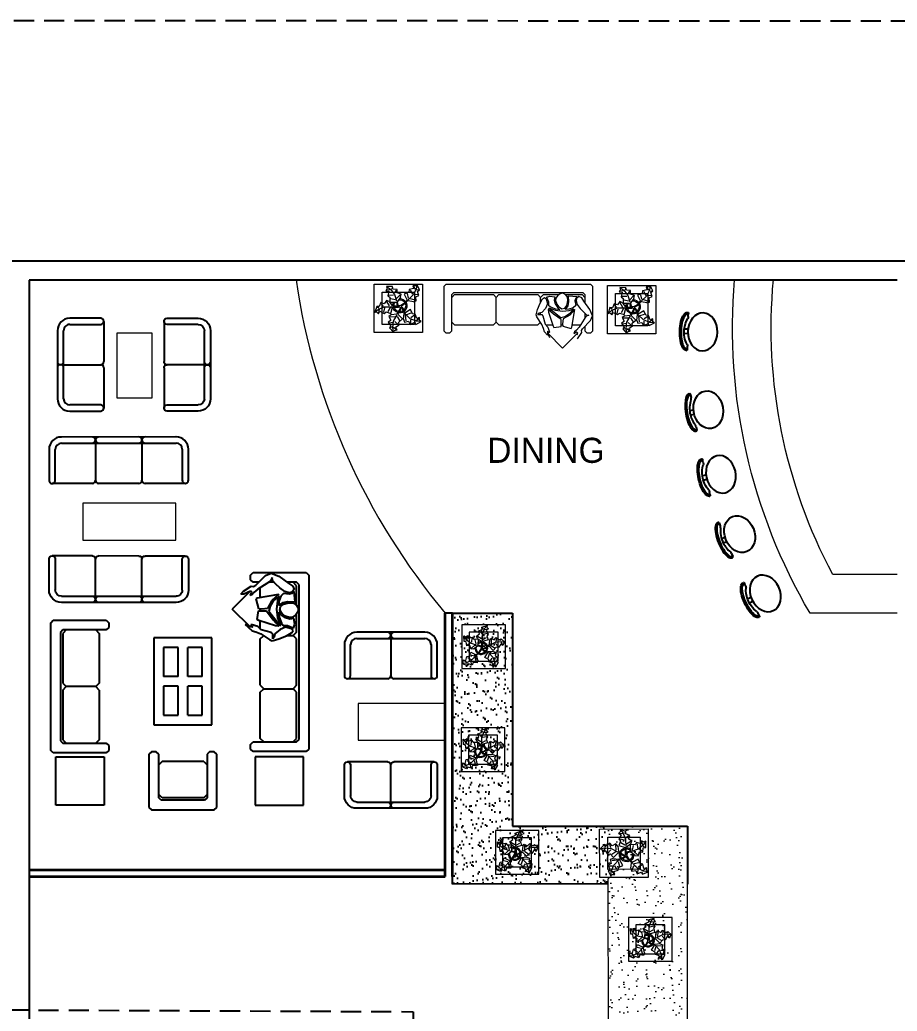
# Model space of a CAD drawing. Header units: metres. Extents: x 511.7 to 565.1, y 73.9 to 159.1.
# Drawn here: x 533.27 to 544.15, y 100.69 to 112.98 of the extents above; entities that cross this region are included whole.
import ezdxf

# ---------------------------------------------------------------- set-up
doc = ezdxf.new("R2010")
doc.units = ezdxf.units.M
doc.header["$MEASUREMENT"] = 0
doc.linetypes.add('DASHED2', pattern=[0.375, 0.25, -0.125])
doc.layers.get('0').update_dxf_attribs({"lineweight": 25})
doc.layers.add('ARBOLES', color=3, linetype='Continuous')
doc.layers.add('MUEBLES', color=5, linetype='Continuous')
for name, color, linetype, lineweight in [('Muebles_Terminal', 8, 'Continuous', 9), ('Muros Altos Terminal', 4, 'Continuous', 35), ('Textura Pisos_Terminal', 251, 'Continuous', 0)]:
    doc.layers.add(name, color=color, linetype=linetype, lineweight=lineweight)
doc.styles.get("Standard").update_dxf_attribs({"font": 'arial.ttf'})

# ---------------------------------------------------------------- blocks, each defined once
blk = doc.blocks.new('silla-4')
at = {"layer": 'MUEBLES', "linetype": 'ByBlock', "ltscale": 0.5}
for p, q in [((88.968, 41.09), (88.973, 41.09)), ((88.981, 41.082), (88.981, 41.082)), ((88.981, 41.082), (88.982, 41.048)), ((88.968, 41.074), (88.973, 41.074)), ((88.968, 41.074), (88.968, 41.074)), ((88.968, 41.074), (88.968, 41.074)), ((88.986, 40.918), (88.947, 40.917)), ((88.987, 40.871), (88.949, 40.87)), ((88.977, 40.698), (88.984, 40.698)), ((88.978, 40.714), (88.978, 40.714)), ((88.978, 40.714), (88.978, 40.714)), ((88.978, 40.714), (88.984, 40.714)), ((88.99, 40.741), (88.991, 40.706))]:
    blk.add_line(p, q, dxfattribs=at)
for centre, radius, start, end in [((88.973, 41.082), 0.00784, 1.5794, 91.5794), ((88.973, 41.082), 0.00784, 271.5794, 1.5794), ((88.943, 41.047), 0.0392, 332.1482, 1.5935), ((88.984, 40.706), 0.00784, 1.5794, 88.1147), ((88.984, 40.706), 0.00784, 271.5, 1.5794), ((88.951, 40.74), 0.0392, 1.5794, 30.9339)]:
    blk.add_arc(centre, radius, start, end, dxfattribs=at)
blk.add_ellipse((88.973, 40.894), major_axis=(-0.005, 0.196), ratio=0.359925, start_param=0, end_param=3.155989, dxfattribs=at)
blk.add_ellipse((89.139, 40.899), major_axis=(0.005, -0.196), ratio=0.780493, dxfattribs=at)
for points, knots in [([(88.968, 41.074), (88.965, 41.074), (88.96, 41.072), (88.947, 41.057), (88.94, 41.044), (88.92, 40.985), (88.915, 40.918), (88.926, 40.795), (88.945, 40.742), (88.969, 40.716), (88.975, 40.714), (88.978, 40.714)], [0, 0, 0, 0, 0.388453, 0.388453, 0.776906, 0.776906, 1.761796, 1.761796, 2.746687, 2.746687, 3.141593, 3.141593, 3.141593, 3.141593]), ([(88.977, 41.028), (88.953, 40.982), (88.943, 40.926), (88.952, 40.832), (88.965, 40.793), (88.985, 40.76)], [4.086072, 4.086072, 4.086072, 4.086072, 4.805728, 4.805728, 5.337853, 5.337853, 5.337853, 5.337853])]:
    blk.add_open_spline(points, degree=3, knots=knots, dxfattribs=at)
blk = doc.blocks.new('sll-2')
at = {"layer": 'MUEBLES'}
for p, q in [((95.719, 54.184), (94.619, 54.184)), ((94.419, 53.984), (94.419, 53.484)), ((94.519, 53.484), (94.519, 53.984)), ((94.619, 54.084), (95.719, 54.084)), ((95.169, 54.084), (95.169, 53.484)), ((95.819, 53.984), (95.819, 53.484)), ((95.919, 53.484), (95.919, 53.984)), ((95.119, 53.434), (94.469, 53.434)), ((95.869, 53.434), (95.219, 53.434))]:
    blk.add_line(p, q, dxfattribs=at)
for centre, radius, start, end in [((94.619, 53.984), 0.2, 90, 180), ((95.119, 54.134), 0.05, 270, 90), ((95.219, 54.134), 0.05, 90, 270), ((95.719, 53.984), 0.2, 0, 90), ((94.619, 53.984), 0.1, 90, 180), ((95.719, 53.984), 0.1, 360, 90), ((94.469, 53.484), 0.05, 180, 0), ((95.119, 53.484), 0.05, 270, 0), ((95.219, 53.484), 0.05, 180, 270), ((95.869, 53.484), 0.05, 180, 0)]:
    blk.add_arc(centre, radius, start, end, dxfattribs=at)
blk = doc.blocks.new('sll-3')
at = {"layer": 'MUEBLES'}
for p, q in [((93.687, 54.107), (93.187, 54.107)), ((93.187, 54.007), (93.687, 54.007)), ((93.737, 54.057), (93.738, 53.407)), ((92.987, 53.906), (92.989, 52.056)), ((93.089, 52.057), (93.087, 53.907)), ((93.088, 53.357), (93.688, 53.357)), ((93.738, 53.307), (93.739, 52.657)), ((93.089, 52.607), (93.689, 52.607)), ((93.739, 52.557), (93.74, 51.907)), ((93.69, 51.957), (93.19, 51.957)), ((93.19, 51.857), (93.69, 51.857))]:
    blk.add_line(p, q, dxfattribs=at)
for centre, radius, start, end in [((93.187, 53.907), 0.2, 90.0656, 180.0656), ((93.687, 54.057), 0.05, 270.0656, 90.0656), ((93.187, 53.907), 0.1, 90.0656, 180.0656), ((93.038, 53.406), 0.05, 180.0656, 0.0656), ((93.038, 53.306), 0.05, 0.0656, 180.0656), ((93.688, 53.407), 0.05, 270.0656, 0.0656), ((93.688, 53.307), 0.05, 0.0656, 90.0656), ((93.039, 52.656), 0.05, 180.0656, 0.0656), ((93.039, 52.556), 0.05, 0.0656, 180.0656), ((93.689, 52.657), 0.05, 270.0656, 0.0656), ((93.689, 52.557), 0.05, 0.0656, 90.0656), ((93.189, 52.057), 0.2, 180.0656, 270.0656), ((93.189, 52.057), 0.1, 180.0656, 270.0656), ((93.69, 51.907), 0.05, 270.0656, 90.0656)]:
    blk.add_arc(centre, radius, start, end, dxfattribs=at)
blk = doc.blocks.new('sll-16')
at = {"layer": 'MUEBLES', "linetype": 'ByBlock'}
for p, q in [((104.748, 49.236), (104.773, 49.261)), ((104.748, 48.686), (104.748, 49.236)), ((104.773, 49.261), (106.573, 49.261)), ((106.573, 49.261), (106.598, 49.236)), ((106.598, 49.236), (106.598, 48.686)), ((104.873, 49.161), (104.848, 49.136)), ((104.883, 49.136), (104.848, 49.101)), ((104.848, 49.136), (104.848, 49.041)), ((104.859, 49.057), (104.887, 49.096)), ((106.473, 49.161), (104.873, 49.161)), ((105.086, 49.136), (104.883, 49.136)), ((104.887, 49.096), (104.922, 49.111)), ((104.922, 49.111), (104.95, 49.088)), ((105.05, 49.121), (104.944, 49.111)), ((104.944, 49.111), (104.965, 49.086)), ((104.95, 49.088), (104.957, 49.06)), ((104.965, 49.086), (104.972, 49.059)), ((105.047, 49.045), (105.05, 49.121)), ((105.06, 49.068), (105.064, 49.105)), ((105.064, 49.105), (105.084, 49.135)), ((105.084, 49.135), (105.12, 49.155)), ((105.12, 49.155), (105.153, 49.148)), ((105.153, 49.148), (105.184, 49.127)), ((105.362, 49.136), (105.171, 49.136)), ((105.184, 49.127), (105.208, 49.094)), ((105.208, 49.094), (105.211, 49.062)), ((105.281, 49.118), (105.221, 49.108)), ((105.221, 49.108), (105.228, 49.067)), ((105.323, 49.105), (105.281, 49.118)), ((105.295, 49.043), (105.314, 49.091)), ((105.328, 49.082), (105.31, 49.021)), ((105.314, 49.091), (105.323, 49.105)), ((105.349, 49.099), (105.328, 49.082)), ((105.371, 49.082), (105.349, 49.099)), ((105.362, 49.136), (105.398, 49.101)), ((105.402, 49.031), (105.371, 49.082)), ((105.433, 49.136), (105.398, 49.101)), ((105.398, 49.039), (105.398, 49.101)), ((105.912, 49.136), (105.433, 49.136)), ((105.912, 49.136), (105.948, 49.101)), ((105.983, 49.136), (105.948, 49.101)), ((105.948, 48.796), (105.948, 49.101)), ((105.948, 48.796), (105.948, 49.101)), ((106.462, 49.136), (105.983, 49.136)), ((106.498, 49.101), (106.462, 49.136)), ((106.498, 49.136), (106.473, 49.161)), ((106.498, 48.686), (106.498, 49.136)), ((104.784, 48.952), (104.859, 49.057)), ((104.943, 49.015), (104.905, 48.963)), ((104.957, 49.06), (104.943, 49.015)), ((104.972, 49.059), (104.962, 49.001)), ((104.962, 49.001), (104.992, 48.973)), ((104.992, 48.973), (105.047, 48.954)), ((105.057, 48.997), (105.047, 49.045)), ((105.086, 48.953), (105.057, 48.997)), ((105.064, 49.038), (105.06, 49.068)), ((105.073, 49.002), (105.064, 49.038)), ((105.097, 48.969), (105.073, 49.002)), ((105.175, 48.988), (105.134, 48.962)), ((105.182, 48.971), (105.157, 48.949)), ((105.197, 49.017), (105.175, 48.988)), ((105.216, 49.021), (105.182, 48.971)), ((105.211, 49.062), (105.197, 49.017)), ((105.209, 48.956), (105.27, 48.98)), ((105.295, 48.973), (105.214, 48.943)), ((105.228, 49.067), (105.216, 49.021)), ((105.27, 48.98), (105.295, 48.997)), ((105.287, 48.959), (105.295, 48.973)), ((105.295, 48.997), (105.295, 49.043)), ((105.31, 49.021), (105.336, 48.966)), ((105.433, 48.952), (105.402, 49.031)), ((104.753, 48.874), (104.784, 48.952)), ((104.777, 48.814), (104.753, 48.874)), ((104.829, 48.886), (104.798, 48.883)), ((104.798, 48.883), (104.837, 48.865)), ((104.867, 48.922), (104.829, 48.886)), ((104.848, 48.904), (104.848, 48.848)), ((104.905, 48.963), (104.867, 48.922)), ((105.008, 48.731), (104.971, 48.952)), ((104.971, 48.952), (105.036, 48.881)), ((104.99, 48.959), (105.037, 48.899)), ((105.04, 48.941), (104.99, 48.959)), ((105.036, 48.881), (105.118, 48.836)), ((105.037, 48.899), (105.095, 48.862)), ((105.126, 48.932), (105.04, 48.941)), ((105.047, 48.954), (105.086, 48.953)), ((105.134, 48.962), (105.097, 48.969)), ((105.214, 48.943), (105.126, 48.932)), ((105.143, 48.826), (105.236, 48.893)), ((105.147, 48.85), (105.287, 48.959)), ((105.157, 48.949), (105.209, 48.956)), ((105.236, 48.893), (105.301, 48.953)), ((105.299, 48.918), (105.243, 48.747)), ((105.301, 48.953), (105.299, 48.918)), ((105.336, 48.966), (105.38, 48.913)), ((105.368, 48.872), (105.339, 48.77)), ((105.38, 48.891), (105.368, 48.872)), ((105.38, 48.913), (105.416, 48.906)), ((105.412, 48.891), (105.38, 48.891)), ((105.398, 48.891), (105.398, 48.909)), ((105.433, 48.89), (105.412, 48.891)), ((105.416, 48.906), (105.433, 48.89)), ((105.454, 48.884), (105.433, 48.952)), ((105.444, 48.86), (105.454, 48.884)), ((104.878, 48.714), (104.777, 48.814)), ((104.837, 48.865), (104.917, 48.734)), ((105.095, 48.862), (105.147, 48.85)), ((105.118, 48.836), (105.124, 48.776)), ((105.124, 48.776), (105.121, 48.746)), ((105.142, 48.741), (105.143, 48.826)), ((105.147, 48.85), (105.147, 48.85)), ((105.339, 48.77), (105.305, 48.734)), ((105.359, 48.715), (105.381, 48.765)), ((105.381, 48.765), (105.444, 48.86)), ((105.433, 48.761), (105.4, 48.794)), ((105.912, 48.761), (105.948, 48.796)), ((105.983, 48.761), (105.948, 48.796)), ((106.498, 48.796), (106.462, 48.761)), ((104.773, 48.661), (104.748, 48.686)), ((104.848, 48.686), (104.823, 48.661)), ((104.848, 48.744), (104.848, 48.686)), ((104.89, 48.691), (104.878, 48.714)), ((104.886, 48.666), (104.89, 48.691)), ((104.938, 48.587), (104.886, 48.666)), ((105.003, 48.761), (104.9, 48.761)), ((104.917, 48.734), (104.952, 48.695)), ((104.954, 48.674), (104.939, 48.664)), ((104.939, 48.664), (104.949, 48.635)), ((104.952, 48.695), (104.976, 48.673)), ((104.983, 48.655), (104.954, 48.674)), ((104.976, 48.673), (104.983, 48.655)), ((105.02, 48.718), (105.008, 48.731)), ((105.121, 48.746), (105.02, 48.718)), ((105.142, 48.761), (105.123, 48.761)), ((105.231, 48.729), (105.142, 48.741)), ((105.243, 48.747), (105.231, 48.729)), ((105.331, 48.761), (105.247, 48.761)), ((105.305, 48.734), (105.284, 48.668)), ((105.284, 48.668), (105.289, 48.664)), ((105.289, 48.664), (105.311, 48.684)), ((105.311, 48.684), (105.309, 48.66)), ((105.313, 48.635), (105.348, 48.676)), ((105.348, 48.676), (105.359, 48.715)), ((105.912, 48.761), (105.433, 48.761)), ((106.462, 48.761), (105.983, 48.761)), ((106.523, 48.661), (106.498, 48.686)), ((106.598, 48.686), (106.573, 48.661)), ((104.823, 48.661), (104.773, 48.661)), ((104.97, 48.561), (104.938, 48.587)), ((104.949, 48.635), (104.972, 48.592)), ((104.972, 48.592), (104.97, 48.561)), ((105.309, 48.66), (105.285, 48.606)), ((105.285, 48.606), (105.313, 48.635)), ((105.285, 48.606), (105.285, 48.606)), ((106.573, 48.661), (106.523, 48.661))]:
    blk.add_line(p, q, dxfattribs=at)
at = {"layer": 'MUEBLES'}
for p in [(104.943, 48.653), (105.308, 48.657)]:
    blk.add_line(p, (105.124, 48.472), dxfattribs=at)
blk = doc.blocks.new('sll-17')
at = {"layer": 'MUEBLES', "linetype": 'ByBlock'}
for p, q in [((106.606, 48.311), (106.581, 48.286)), ((106.581, 48.286), (106.581, 48.236)), ((107.156, 48.311), (106.606, 48.311)), ((107.181, 48.286), (107.156, 48.311)), ((107.181, 47.636), (107.181, 48.286)), ((106.581, 48.236), (106.606, 48.211)), ((106.606, 48.211), (107.056, 48.211)), ((106.681, 48.176), (106.716, 48.211)), ((106.681, 48.176), (106.681, 47.746)), ((107.056, 48.176), (107.02, 48.211)), ((107.056, 48.211), (107.081, 48.186)), ((107.056, 48.176), (107.056, 47.746)), ((107.081, 48.186), (107.081, 47.736)), ((106.681, 47.746), (106.716, 47.711)), ((107.056, 47.746), (107.02, 47.711)), ((106.606, 47.711), (106.581, 47.686)), ((106.581, 47.686), (106.581, 47.636)), ((107.056, 47.711), (106.606, 47.711)), ((107.081, 47.736), (107.056, 47.711)), ((106.581, 47.636), (106.606, 47.611)), ((106.606, 47.611), (107.156, 47.611)), ((107.156, 47.611), (107.181, 47.636))]:
    blk.add_line(p, q, dxfattribs=at)
blk = doc.blocks.new('sll-18')
at = {"layer": 'MUEBLES', "linetype": 'ByBlock'}
for p, q in [((105.24, 47.236), (105.265, 47.261)), ((105.24, 46.686), (105.24, 47.236)), ((105.265, 47.261), (105.315, 47.261)), ((105.315, 47.261), (105.34, 47.236)), ((105.34, 47.236), (105.34, 46.786)), ((106.51, 47.236), (106.535, 47.261)), ((106.51, 46.786), (106.51, 47.236)), ((106.535, 47.261), (106.585, 47.261)), ((106.585, 47.261), (106.61, 47.236)), ((106.61, 47.236), (106.61, 46.686)), ((105.34, 47.126), (105.376, 47.161)), ((105.376, 47.161), (105.89, 47.161)), ((105.89, 47.161), (105.925, 47.126)), ((105.961, 47.161), (105.925, 47.126)), ((105.961, 47.161), (106.475, 47.161)), ((106.475, 47.161), (106.51, 47.126)), ((105.925, 47.126), (105.925, 46.821)), ((105.34, 46.821), (105.376, 46.786)), ((105.89, 46.786), (105.925, 46.821)), ((105.961, 46.786), (105.925, 46.821)), ((106.475, 46.786), (106.51, 46.821)), ((105.34, 46.786), (105.365, 46.761)), ((105.365, 46.761), (106.485, 46.761)), ((105.376, 46.786), (105.89, 46.786)), ((105.961, 46.786), (106.475, 46.786)), ((106.485, 46.761), (106.51, 46.786)), ((105.265, 46.661), (105.24, 46.686)), ((106.585, 46.661), (105.265, 46.661)), ((106.61, 46.686), (106.585, 46.661))]:
    blk.add_line(p, q, dxfattribs=at)
blk = doc.blocks.new('mesa de centro')
at = {"layer": 'MUEBLES'}
for p, q in [((106.131, 48.261), (105.231, 48.261)), ((105.231, 48.261), (105.231, 47.661)), ((106.131, 47.661), (106.131, 48.261)), ((105.631, 48.161), (105.331, 48.161)), ((105.331, 48.161), (105.331, 48.011)), ((105.631, 48.161), (105.631, 48.011)), ((105.731, 48.161), (105.731, 48.011)), ((106.031, 48.161), (105.731, 48.161)), ((106.031, 48.011), (106.031, 48.161)), ((105.631, 48.011), (105.331, 48.011)), ((106.031, 48.011), (105.731, 48.011)), ((105.331, 47.911), (105.331, 47.761)), ((105.631, 47.911), (105.331, 47.911)), ((105.631, 47.911), (105.631, 47.761)), ((105.731, 47.911), (105.731, 47.761)), ((106.031, 47.911), (105.731, 47.911)), ((106.031, 47.761), (106.031, 47.911)), ((105.331, 47.761), (105.631, 47.761)), ((105.731, 47.761), (106.031, 47.761)), ((105.231, 47.661), (106.131, 47.661))]:
    blk.add_line(p, q, dxfattribs=at)
blk = doc.blocks.new('burro')
at = {"layer": 'MUEBLES'}
for p, q in [((106.652, 47.214), (107.152, 47.214)), ((106.652, 46.714), (106.652, 47.214)), ((107.152, 47.214), (107.152, 46.714)), ((107.152, 46.714), (106.652, 46.714))]:
    blk.add_line(p, q, dxfattribs=at)
blk = doc.blocks.new('ar-10')
at = {"layer": 'ARBOLES', "lineweight": 0}
for p, q in [((22.469, 96.771), (22.579, 96.89)), ((22.579, 96.89), (22.554, 96.765)), ((22.579, 96.89), (22.594, 96.845)), ((22.594, 96.845), (22.669, 96.82)), ((22.434, 96.626), (22.504, 96.716)), ((22.503, 96.566), (22.434, 96.626)), ((22.464, 96.636), (22.553, 96.616)), ((22.504, 96.716), (22.469, 96.771)), ((22.489, 96.761), (22.529, 96.741)), ((22.554, 96.765), (22.578, 96.591)), ((22.574, 96.755), (22.639, 96.81)), ((22.578, 96.591), (22.668, 96.423)), ((22.698, 96.68), (22.608, 96.601)), ((22.669, 96.82), (22.624, 96.755)), ((22.624, 96.755), (22.728, 96.69)), ((22.668, 96.471), (22.733, 96.575)), ((22.728, 96.69), (22.718, 96.62)), ((22.718, 96.62), (22.813, 96.535)), ((22.84, 96.545), (22.867, 96.619)), ((22.867, 96.619), (22.976, 96.596)), ((22.886, 96.428), (22.9, 96.582)), ((22.976, 96.596), (23.017, 96.678)), ((23.017, 96.678), (23.121, 96.633)), ((23.182, 96.597), (23.019, 96.529)), ((23.034, 96.652), (23.037, 96.56)), ((23.121, 96.633), (23.166, 96.68)), ((23.161, 96.659), (23.151, 96.615)), ((23.166, 96.68), (23.309, 96.604)), ((23.177, 96.575), (23.246, 96.526)), ((23.309, 96.604), (23.182, 96.597)), ((23.269, 96.578), (23.264, 96.499)), ((23.309, 96.604), (23.269, 96.578)), ((22.076, 96.356), (22.122, 96.347)), ((22.076, 96.356), (22.173, 96.273)), ((22.128, 96.202), (22.076, 96.356)), ((22.122, 96.347), (22.18, 96.4)), ((22.191, 96.286), (22.175, 96.369)), ((22.18, 96.4), (22.216, 96.33)), ((22.216, 96.33), (22.323, 96.39)), ((22.317, 96.359), (22.344, 96.242)), ((22.323, 96.39), (22.379, 96.348)), ((22.379, 96.348), (22.5, 96.39)), ((22.486, 96.231), (22.426, 96.339)), ((22.453, 96.466), (22.503, 96.566)), ((22.518, 96.421), (22.453, 96.466)), ((22.483, 96.476), (22.618, 96.471)), ((22.5, 96.39), (22.548, 96.22)), ((22.518, 96.421), (22.658, 96.401)), ((22.674, 96.393), (22.661, 96.4)), ((22.751, 96.256), (22.674, 96.393)), ((22.813, 96.535), (22.688, 96.411)), ((22.688, 96.411), (22.766, 96.275)), ((22.806, 96.254), (22.856, 96.388)), ((22.825, 96.244), (22.872, 96.378)), ((22.84, 96.545), (22.856, 96.388)), ((23.024, 96.288), (22.872, 96.378)), ((23.019, 96.529), (22.876, 96.394)), ((22.925, 96.413), (23.043, 96.376)), ((23.083, 96.401), (23.024, 96.288)), ((23.136, 96.436), (23.036, 96.503)), ((23.153, 96.409), (23.083, 96.401)), ((23.19, 96.527), (23.153, 96.409)), ((23.264, 96.499), (23.19, 96.527)), ((22.192, 96.206), (22.128, 96.202)), ((22.146, 96.214), (22.183, 96.24)), ((22.173, 96.273), (22.338, 96.211)), ((22.237, 96.101), (22.192, 96.206)), ((22.324, 96.133), (22.237, 96.101)), ((22.243, 96.132), (22.304, 96.201)), ((22.387, 96.041), (22.324, 96.133)), ((22.338, 96.211), (22.528, 96.209)), ((22.458, 96.076), (22.387, 96.041)), ((22.393, 96.072), (22.462, 96.188)), ((22.458, 96.076), (22.543, 96.189)), ((22.48, 95.96), (22.474, 96.088)), ((22.474, 96.088), (22.65, 96.086)), ((22.557, 96.199), (22.543, 96.189)), ((22.548, 96.22), (22.705, 96.223)), ((22.73, 96.195), (22.557, 96.199)), ((22.599, 95.882), (22.654, 96.051)), ((22.65, 96.086), (22.675, 96.186)), ((22.672, 96.079), (22.692, 96.166)), ((22.679, 96.072), (22.672, 96.079)), ((22.675, 96.186), (22.73, 96.195)), ((22.762, 95.958), (22.679, 96.072)), ((22.692, 96.166), (22.766, 96.176)), ((22.692, 96.166), (22.692, 96.166)), ((22.705, 96.223), (22.743, 96.209)), ((22.743, 96.209), (22.751, 96.256)), ((22.766, 96.275), (22.766, 96.224)), ((22.766, 96.224), (22.806, 96.254)), ((22.863, 96.119), (22.766, 96.176)), ((22.774, 96.202), (22.825, 96.244)), ((22.848, 96.154), (22.774, 96.202)), ((22.947, 96.055), (22.848, 96.154)), ((22.863, 96.119), (22.939, 96.034)), ((22.965, 96.053), (22.947, 96.055)), ((23.103, 96.078), (22.965, 96.053)), ((23.103, 96.078), (23.179, 96.057)), ((23.179, 96.057), (23.164, 95.946)), ((22.373, 95.785), (22.451, 95.798)), ((22.408, 95.714), (22.373, 95.785)), ((22.423, 95.918), (22.48, 95.96)), ((22.451, 95.798), (22.423, 95.918)), ((22.451, 95.904), (22.571, 95.896)), ((22.493, 95.741), (22.599, 95.882)), ((22.622, 96.03), (22.502, 96.003)), ((22.648, 95.768), (22.599, 95.847)), ((22.748, 95.895), (22.657, 95.994)), ((22.776, 95.88), (22.67, 95.846)), ((22.67, 95.846), (22.676, 95.754)), ((22.762, 95.958), (22.776, 95.88)), ((22.861, 95.876), (22.939, 96.034)), ((22.978, 95.826), (22.861, 95.876)), ((22.977, 95.983), (22.949, 95.863)), ((23.101, 95.899), (22.964, 96.028)), ((22.991, 95.756), (22.978, 95.826)), ((23.016, 95.775), (23.075, 95.88)), ((23.154, 96.038), (23.025, 95.999)), ((23.18, 95.741), (23.101, 95.899)), ((23.224, 95.892), (23.132, 95.883)), ((23.164, 95.946), (23.249, 95.911)), ((23.249, 95.911), (23.211, 95.804)), ((23.211, 95.804), (23.262, 95.763)), ((22.386, 95.672), (22.493, 95.741)), ((22.386, 95.672), (22.408, 95.714)), ((22.549, 95.677), (22.386, 95.672)), ((22.486, 95.763), (22.401, 95.77)), ((22.542, 95.699), (22.528, 95.741)), ((22.563, 95.741), (22.549, 95.677)), ((22.676, 95.754), (22.563, 95.741)), ((23.111, 95.728), (22.991, 95.756)), ((23.089, 95.652), (23.111, 95.728)), ((23.168, 95.652), (23.089, 95.652)), ((23.158, 95.744), (23.114, 95.671)), ((23.196, 95.615), (23.168, 95.652)), ((23.196, 95.615), (23.18, 95.741)), ((23.24, 95.766), (23.196, 95.772)), ((23.262, 95.763), (23.196, 95.615))]:
    blk.add_line(p, q, dxfattribs=at)
for centre, radius, start, end in [((22.748, 96.183), 0.193, 107.997, 168.9804), ((22.755, 96.181), 0.166, 107.7649, 166.1846), ((22.744, 96.18), 0.193, 59.8406, 99.9156), ((22.743, 96.175), 0.167, 58.5815, 95.1926), ((22.736, 96.182), 0.194, 332.5812, 51.731), ((22.748, 96.183), 0.193, 175.5225, 210.1028), ((22.755, 96.181), 0.166, 173.971, 214.9414), ((22.743, 96.184), 0.158, 258.1647, 328.6725), ((22.743, 96.184), 0.189, 268.6147, 325.1169), ((22.733, 96.18), 0.167, 337.3711, 47.6904)]:
    blk.add_arc(centre, radius, start, end, dxfattribs=at)
blk = doc.blocks.new('sdfds')
at = {"layer": 'Muebles_Terminal', "linetype": 'ByBlock'}
for p, q in [((-0.9, 0.5), (-0.925, 0.475)), ((0.9, 0.5), (-0.9, 0.5)), ((0.925, 0.475), (0.9, 0.5)), ((-0.925, 0.475), (-0.925, -0.075)), ((-0.825, 0.375), (-0.8, 0.4)), ((-0.825, 0.34), (-0.79, 0.375)), ((-0.825, -0.075), (-0.825, 0.375)), ((-0.8, 0.4), (0.8, 0.4)), ((-0.79, 0.375), (-0.31, 0.375)), ((-0.31, 0.375), (-0.275, 0.34)), ((-0.24, 0.375), (-0.275, 0.34)), ((-0.24, 0.375), (0.24, 0.375)), ((0.24, 0.375), (0.275, 0.34)), ((0.31, 0.375), (0.275, 0.34)), ((0.31, 0.375), (0.502, 0.375)), ((0.52, 0.387), (0.489, 0.366)), ((0.552, 0.394), (0.52, 0.387)), ((0.589, 0.374), (0.552, 0.394)), ((0.586, 0.375), (0.79, 0.375)), ((0.608, 0.344), (0.589, 0.374)), ((0.79, 0.375), (0.825, 0.34)), ((0.8, 0.4), (0.825, 0.375)), ((0.825, 0.375), (0.825, 0.28)), ((0.925, -0.075), (0.925, 0.475)), ((-0.275, 0.035), (-0.275, 0.34)), ((-0.275, 0.035), (-0.275, 0.34)), ((0.239, 0.191), (0.27, 0.27)), ((0.27, 0.27), (0.301, 0.321)), ((0.275, 0.278), (0.275, 0.34)), ((0.301, 0.321), (0.323, 0.338)), ((0.323, 0.338), (0.345, 0.321)), ((0.363, 0.26), (0.337, 0.205)), ((0.345, 0.321), (0.363, 0.26)), ((0.35, 0.344), (0.391, 0.357)), ((0.359, 0.331), (0.35, 0.344)), ((0.378, 0.282), (0.359, 0.331)), ((0.378, 0.237), (0.378, 0.282)), ((0.391, 0.357), (0.452, 0.348)), ((0.452, 0.348), (0.445, 0.307)), ((0.445, 0.307), (0.456, 0.26)), ((0.456, 0.26), (0.49, 0.21)), ((0.465, 0.333), (0.461, 0.302)), ((0.461, 0.302), (0.476, 0.256)), ((0.489, 0.366), (0.465, 0.333)), ((0.476, 0.256), (0.497, 0.227)), ((0.6, 0.241), (0.609, 0.277)), ((0.613, 0.307), (0.608, 0.344)), ((0.609, 0.277), (0.613, 0.307)), ((0.616, 0.236), (0.626, 0.284)), ((0.623, 0.36), (0.729, 0.351)), ((0.626, 0.284), (0.623, 0.36)), ((0.708, 0.325), (0.701, 0.298)), ((0.701, 0.298), (0.711, 0.24)), ((0.729, 0.351), (0.708, 0.325)), ((0.723, 0.327), (0.716, 0.299)), ((0.716, 0.299), (0.729, 0.254)), ((0.75, 0.35), (0.723, 0.327)), ((0.729, 0.254), (0.768, 0.203)), ((0.786, 0.335), (0.75, 0.35)), ((0.813, 0.296), (0.786, 0.335)), ((0.888, 0.191), (0.813, 0.296)), ((0.219, 0.123), (0.239, 0.191)), ((0.257, 0.145), (0.239, 0.129)), ((0.239, 0.129), (0.261, 0.13)), ((0.293, 0.152), (0.257, 0.145)), ((0.261, 0.13), (0.292, 0.13)), ((0.275, 0.13), (0.275, 0.149)), ((0.292, 0.13), (0.305, 0.111)), ((0.337, 0.205), (0.293, 0.152)), ((0.437, 0.133), (0.371, 0.192)), ((0.371, 0.192), (0.374, 0.157)), ((0.374, 0.157), (0.43, -0.014)), ((0.403, 0.219), (0.378, 0.237)), ((0.386, 0.198), (0.378, 0.212)), ((0.378, 0.212), (0.459, 0.182)), ((0.526, 0.089), (0.386, 0.198)), ((0.463, 0.195), (0.403, 0.219)), ((0.53, 0.065), (0.437, 0.133)), ((0.459, 0.182), (0.547, 0.171)), ((0.516, 0.188), (0.463, 0.195)), ((0.49, 0.21), (0.516, 0.188)), ((0.497, 0.227), (0.539, 0.201)), ((0.539, 0.201), (0.576, 0.208)), ((0.547, 0.171), (0.632, 0.18)), ((0.576, 0.208), (0.6, 0.241)), ((0.636, 0.138), (0.578, 0.101)), ((0.586, 0.192), (0.616, 0.236)), ((0.625, 0.193), (0.586, 0.192)), ((0.68, 0.212), (0.625, 0.193)), ((0.632, 0.18), (0.683, 0.198)), ((0.683, 0.198), (0.636, 0.138)), ((0.702, 0.191), (0.637, 0.121)), ((0.664, -0.03), (0.702, 0.191)), ((0.711, 0.24), (0.68, 0.212)), ((0.768, 0.203), (0.806, 0.161)), ((0.806, 0.161), (0.844, 0.126)), ((0.825, 0.143), (0.825, 0.087)), ((0.844, 0.126), (0.874, 0.122)), ((0.92, 0.113), (0.888, 0.191)), ((-0.825, 0.035), (-0.79, 0)), ((-0.79, 0), (-0.31, 0)), ((-0.31, 0), (-0.275, 0.035)), ((-0.24, 0), (-0.275, 0.035)), ((-0.24, 0), (0.24, 0)), ((0.229, 0.099), (0.219, 0.123)), ((0.292, 0.005), (0.229, 0.099)), ((0.24, 0), (0.273, 0.033)), ((0.313, -0.046), (0.292, 0.005)), ((0.305, 0.111), (0.333, 0.01)), ((0.333, 0.01), (0.367, -0.027)), ((0.342, 0), (0.426, 0)), ((0.578, 0.101), (0.526, 0.089)), ((0.526, 0.089), (0.526, 0.089)), ((0.531, -0.019), (0.53, 0.065)), ((0.53, 0), (0.55, 0)), ((0.555, 0.075), (0.548, 0.015)), ((0.548, 0.015), (0.552, -0.015)), ((0.637, 0.121), (0.555, 0.075)), ((0.669, 0), (0.773, 0)), ((0.835, 0.104), (0.756, -0.027)), ((0.794, -0.047), (0.896, 0.053)), ((0.874, 0.122), (0.835, 0.104)), ((0.896, 0.053), (0.92, 0.113)), ((-0.925, -0.075), (-0.9, -0.1)), ((-0.9, -0.1), (-0.85, -0.1)), ((-0.85, -0.1), (-0.825, -0.075)), ((0.325, -0.085), (0.313, -0.046)), ((0.36, -0.126), (0.325, -0.085)), ((0.384, -0.097), (0.361, -0.077)), ((0.361, -0.077), (0.363, -0.101)), ((0.363, -0.101), (0.388, -0.155)), ((0.367, -0.027), (0.388, -0.092)), ((0.388, -0.092), (0.384, -0.097)), ((0.43, -0.014), (0.441, -0.032)), ((0.441, -0.032), (0.531, -0.019)), ((0.552, -0.015), (0.653, -0.043)), ((0.653, -0.043), (0.664, -0.03)), ((0.689, -0.106), (0.719, -0.087)), ((0.697, -0.088), (0.689, -0.106)), ((0.721, -0.065), (0.697, -0.088)), ((0.719, -0.087), (0.733, -0.097)), ((0.756, -0.027), (0.721, -0.065)), ((0.733, -0.097), (0.724, -0.126)), ((0.735, -0.174), (0.787, -0.094)), ((0.782, -0.07), (0.794, -0.047)), ((0.787, -0.094), (0.782, -0.07)), ((0.825, -0.017), (0.825, -0.075)), ((0.825, -0.075), (0.85, -0.1)), ((0.85, -0.1), (0.9, -0.1)), ((0.9, -0.1), (0.925, -0.075))]:
    blk.add_line(p, q, dxfattribs=at)
at = {"layer": 'Muebles_Terminal'}
for p in [(0.365, -0.104), (0.73, -0.108)]:
    blk.add_line(p, (0.549, -0.289), dxfattribs=at)
blk = doc.blocks.new('plnt')
at = {"layer": 'Muebles_Terminal', "ltscale": 0.15}
for points in [[(-0.214, 0.654), (0.386, 0.654), (0.386, 0.054), (-0.214, 0.054)], [(-0.114, 0.554), (0.286, 0.554), (0.286, 0.154), (-0.114, 0.154)]]:
    blk.add_lwpolyline(points, close=True, dxfattribs=at)
at = {"xscale": -0.46720328299852554, "yscale": 0.4672032829985256, "zscale": 0.4672032829988034, "rotation": 180}
blk.add_blockref('ar-10', (-10.521, 45.325), dxfattribs=at)

msp = doc.modelspace()

# ---------------------------------------------------------------- hatches: boundary and pattern name
h = msp.add_hatch()
h.set_pattern_fill('ANGLE', color=256, scale=0.22)
h.set_pattern_definition([(0, (-144.96357, 2.897406), (0, 0.0605), [0.044, -0.0165]), (90, (-144.96357, 2.897406), (-0.0605, 4e-18), [0.044, -0.0165])])
h.paths.add_polyline_path([(564.635, 112.947), (564.185, 112.947), (564.185, 112.597), (564.635, 112.597)])
h.paths.add_polyline_path([(564.636, 108.389), (564.286, 108.389), (564.286, 107.939), (564.636, 107.939)])
h.paths.add_polyline_path([(562.841, 88.385), (562.491, 88.385), (562.491, 87.935), (562.841, 87.935), (562.841, 87.935)])
h.paths.add_polyline_path([(516.93, 78.187), (516.48, 78.187), (516.48, 77.837), (516.93, 77.837)])
h.paths.add_polyline_path([(516.636, 78.011, -1), (516.536, 78.011, -1)], flags=16)
h.paths.add_polyline_path([(516.72, 88.285), (516.484, 88.285), (516.484, 87.835), (516.72, 87.835)])
h.paths.add_polyline_path([(516.834, 88.285), (516.72, 88.285), (516.72, 87.835), (516.834, 87.835)])
h.paths.add_polyline_path([(522.868, 107.948), (522.634, 107.948), (522.634, 107.498), (522.868, 107.498)])
h.paths.add_polyline_path([(522.984, 107.948), (522.868, 107.948), (522.868, 107.498), (522.984, 107.498)])
h = msp.add_hatch()
h.set_pattern_fill('AR-SAND', color=3, scale=0.09)
h.set_pattern_definition([(37.5, (96.18131, -41.26887), (-0.005669402, 0.17341414), [0, -0.1368, 0, -0.153, 0, -0.14625]), (7.5, (96.1813, -41.26887), (0.1592799, 0.25399315), [0, -0.0738, 0, -0.1233, 0, -0.04725]), (327.5, (96.07061, -41.26887), (0.280272768, 0.000509315), [0, -0.045, 0, -0.162, 0, -0.2115]), (317.5, (96.0706, -41.26887), (0.2705514, 0.0789908), [0, -0.0225, 0, -0.1062, 0, -0.1215])])
h.paths.add_polyline_path([(539.385, 105.62), (538.64, 105.62), (538.64, 102.26), (539.707, 102.26), (539.707, 102.258), (540.59, 102.26), (540.59, 102.978), (539.385, 102.978)])
at = {"layer": 'Textura Pisos_Terminal', "ltscale": 0.1}
h = msp.add_hatch(dxfattribs=at)
h.set_pattern_fill('AR-SAND', color=3, scale=0.0045, angle=-90, style=0)
h.set_pattern_definition([(307.5, (-20156.66756, 37530.51324), (0.2202359568, 0.0072001408), [0, -0.173736, 0, -0.19431, 0, -0.1857375]), (277.5, (-20156.66756, 37530.51324), (0.3225712953, -0.2022854774), [0, -0.093726, 0, -0.156591, 0, -0.0600075]), (237.5, (-20156.66756, 37530.65383), (0.0006467331, -0.3559465666), [0, -0.05715, 0, -0.20574, 0, -0.268605]), (227.5, (-20156.66756, 37530.65383), (0.1003181955, -0.3436004036), [0, -0.028575, 0, -0.134874, 0, -0.154305])])
h.paths.add_polyline_path([(541.555, 95.263), (541.555, 102.978), (540.561, 102.978), (540.584, 95.735)])
h.paths.add_polyline_path([(541.375, 99.381), (541.375, 98.841), (540.835, 98.841), (540.835, 99.381)], flags=16)
h.paths.add_polyline_path([(541.251, 99.366), (541.283, 99.306), (541.267, 99.291), (541.285, 99.291), (541.285, 99.122), (541.287, 99.122), (541.315, 99.078), (541.342, 99.097), (541.352, 99.065), (541.371, 99.059), (541.321, 99.013), (541.298, 99.028), (541.285, 99.017), (541.285, 98.931), (541.15, 98.931), (541.136, 98.906), (541.165, 98.892), (541.143, 98.867), (541.147, 98.848), (541.082, 98.869), (541.084, 98.897), (541.04, 98.916), (541.045, 98.931), (540.925, 98.931), (540.925, 99.002), (540.912, 99.005), (540.907, 98.972), (540.877, 98.987), (540.859, 98.978), (540.861, 99.046), (540.888, 99.053), (540.894, 99.1), (540.925, 99.098), (540.925, 99.224), (540.924, 99.227), (540.895, 99.232), (540.883, 99.283), (540.851, 99.273), (540.851, 99.307), (540.835, 99.319), (540.897, 99.346), (540.915, 99.325), (540.96, 99.341), (540.974, 99.305), (541.021, 99.312), (541.027, 99.291), (541.168, 99.291), (541.169, 99.3), (541.219, 99.316), (541.207, 99.347), (541.24, 99.349)], flags=0)
edge = h.paths.add_edge_path(flags=0)
edge.add_arc((541.073, 99.129), 0.0814, -9.9156, 30.1594, ccw=False)
edge.add_line((541.153, 99.115), (541.113, 99.138))
edge.add_line((541.113, 99.138), (541.091, 99.138))
edge.add_line((541.091, 99.138), (541.104, 99.155))
edge.add_line((541.104, 99.155), (541.143, 99.17))
edge = h.paths.add_edge_path(flags=0)
edge.add_line((541.1, 99.162), (541.082, 99.141))
edge.add_line((541.082, 99.141), (541.062, 99.172))
edge.add_line((541.062, 99.172), (541.036, 99.198))
edge.add_arc((541.074, 99.125), 0.0816, 38.269, 117.4153, ccw=False)
edge.add_line((541.138, 99.176), (541.1, 99.162))
h.paths.add_polyline_path([(541.375, 100.103), (540.835, 100.103), (540.835, 100.643), (541.375, 100.643)], flags=16)
edge = h.paths.add_edge_path(flags=0)
edge.add_line((541.047, 99.178), (541.071, 99.138))
edge.add_line((541.071, 99.138), (541.067, 99.107))
edge.add_line((541.067, 99.107), (541.03, 99.098))
edge.add_line((541.03, 99.098), (541.027, 99.101))
edge.add_line((541.027, 99.101), (540.995, 99.125))
edge.add_arc((541.074, 99.128), 0.0797, 124.1458, 182.3491, ccw=False)
edge.add_line((541.03, 99.194), (541.047, 99.178))
edge = h.paths.add_edge_path(flags=0)
edge.add_arc((541.074, 99.13), 0.0813, 281.0196, 342.003, ccw=False)
edge.add_line((541.09, 99.051), (541.091, 99.112))
edge.add_line((541.091, 99.112), (541.085, 99.128))
edge.add_line((541.085, 99.128), (541.105, 99.131))
edge.add_line((541.105, 99.131), (541.151, 99.105))
h.paths.add_polyline_path([(541.251, 100.118), (541.24, 100.134), (541.207, 100.137), (541.219, 100.168), (541.169, 100.183), (541.168, 100.193), (541.027, 100.193), (541.021, 100.172), (540.974, 100.179), (540.96, 100.143), (540.915, 100.159), (540.897, 100.137), (540.835, 100.165), (540.851, 100.177), (540.851, 100.21), (540.883, 100.201), (540.895, 100.252), (540.924, 100.257), (540.925, 100.26), (540.925, 100.386), (540.894, 100.384), (540.888, 100.431), (540.861, 100.438), (540.859, 100.506), (540.877, 100.497), (540.907, 100.511), (540.912, 100.479), (540.925, 100.482), (540.925, 100.553), (541.045, 100.553), (541.04, 100.568), (541.084, 100.587), (541.082, 100.615), (541.147, 100.636), (541.143, 100.617), (541.165, 100.592), (541.136, 100.578), (541.15, 100.553), (541.285, 100.553), (541.285, 100.466), (541.298, 100.456), (541.321, 100.471), (541.371, 100.425), (541.352, 100.418), (541.342, 100.387), (541.315, 100.406), (541.287, 100.362), (541.285, 100.362), (541.285, 100.193), (541.267, 100.193), (541.283, 100.178)], flags=0)
edge = h.paths.add_edge_path(flags=0)
edge.add_line((541.079, 99.123), (541.081, 99.049))
edge.add_arc((541.074, 99.13), 0.0813, 240.104, 274.8481, ccw=False)
edge.add_line((541.034, 99.06), (541.033, 99.089))
edge.add_line((541.033, 99.089), (541.075, 99.1))
edge.add_line((541.075, 99.1), (541.079, 99.123))
edge = h.paths.add_edge_path(flags=0)
edge.add_line((541.104, 100.329), (541.091, 100.346))
edge.add_line((541.091, 100.346), (541.113, 100.346))
edge.add_line((541.113, 100.346), (541.153, 100.369))
edge.add_arc((541.073, 100.355), 0.0814, -30.1594, 9.9156, ccw=False)
edge.add_line((541.143, 100.314), (541.104, 100.329))
edge = h.paths.add_edge_path(flags=0)
edge.add_arc((541.074, 100.359), 0.0816, 242.5847, 321.731, ccw=False)
edge.add_line((541.036, 100.286), (541.062, 100.311))
edge.add_line((541.062, 100.311), (541.082, 100.343))
edge.add_line((541.082, 100.343), (541.1, 100.321))
edge.add_line((541.1, 100.321), (541.138, 100.308))
edge = h.paths.add_edge_path(flags=0)
edge.add_arc((541.074, 100.356), 0.0797, 177.6509, 235.8542, ccw=False)
edge.add_line((540.995, 100.359), (541.027, 100.383))
edge.add_line((541.027, 100.383), (541.03, 100.386))
edge.add_line((541.03, 100.386), (541.067, 100.377))
edge.add_line((541.067, 100.377), (541.071, 100.346))
edge.add_line((541.071, 100.346), (541.047, 100.305))
edge.add_line((541.047, 100.305), (541.03, 100.29))
edge = h.paths.add_edge_path(flags=0)
edge.add_line((541.105, 100.352), (541.085, 100.356))
edge.add_line((541.085, 100.356), (541.091, 100.372))
edge.add_line((541.091, 100.372), (541.09, 100.433))
edge.add_arc((541.074, 100.353), 0.0813, 17.997, 78.9804, ccw=False)
edge.add_line((541.151, 100.379), (541.105, 100.352))
edge = h.paths.add_edge_path(flags=0)
edge.add_line((541.079, 100.361), (541.075, 100.384))
edge.add_line((541.075, 100.384), (541.033, 100.395))
edge.add_line((541.033, 100.395), (541.034, 100.424))
edge.add_arc((541.074, 100.353), 0.0813, 85.1519, 119.896, ccw=False)
edge.add_line((541.081, 100.434), (541.079, 100.361))
h.paths.add_polyline_path([(541.375, 98.031), (541.375, 97.491), (540.835, 97.491), (540.835, 98.031)], flags=16)
h.paths.add_polyline_path([(541.251, 98.016), (541.283, 97.956), (541.267, 97.941), (541.285, 97.941), (541.285, 97.772), (541.287, 97.772), (541.315, 97.728), (541.342, 97.747), (541.352, 97.715), (541.371, 97.709), (541.321, 97.663), (541.298, 97.678), (541.285, 97.667), (541.285, 97.581), (541.15, 97.581), (541.136, 97.556), (541.165, 97.542), (541.143, 97.517), (541.147, 97.498), (541.082, 97.519), (541.084, 97.547), (541.04, 97.566), (541.045, 97.581), (540.925, 97.581), (540.925, 97.652), (540.912, 97.655), (540.907, 97.622), (540.877, 97.637), (540.859, 97.628), (540.861, 97.696), (540.888, 97.703), (540.894, 97.75), (540.925, 97.748), (540.925, 97.874), (540.924, 97.877), (540.895, 97.882), (540.883, 97.933), (540.851, 97.923), (540.851, 97.957), (540.897, 97.996), (540.915, 97.975), (540.96, 97.991), (540.974, 97.955), (541.021, 97.962), (541.027, 97.941), (541.168, 97.941), (541.169, 97.95), (541.219, 97.966), (541.207, 97.997), (541.24, 97.999)], flags=0)
edge = h.paths.add_edge_path(flags=0)
edge.add_arc((541.073, 97.779), 0.0814, -9.9156, 30.1594, ccw=False)
edge.add_line((541.153, 97.765), (541.113, 97.788))
edge.add_line((541.113, 97.788), (541.091, 97.788))
edge.add_line((541.091, 97.788), (541.104, 97.805))
edge.add_line((541.104, 97.805), (541.143, 97.82))
edge = h.paths.add_edge_path(flags=0)
edge.add_line((541.1, 97.812), (541.082, 97.791))
edge.add_line((541.082, 97.791), (541.062, 97.822))
edge.add_line((541.062, 97.822), (541.036, 97.848))
edge.add_arc((541.074, 97.775), 0.0816, 38.269, 117.4153, ccw=False)
edge.add_line((541.138, 97.826), (541.1, 97.812))
edge = h.paths.add_edge_path(flags=0)
edge.add_line((541.047, 97.828), (541.071, 97.788))
edge.add_line((541.071, 97.788), (541.067, 97.757))
edge.add_line((541.067, 97.757), (541.03, 97.748))
edge.add_line((541.03, 97.748), (541.027, 97.751))
edge.add_line((541.027, 97.751), (540.995, 97.775))
edge.add_arc((541.074, 97.778), 0.0797, 124.1458, 182.3491, ccw=False)
edge.add_line((541.03, 97.844), (541.047, 97.828))
edge = h.paths.add_edge_path(flags=0)
edge.add_line((541.105, 97.781), (541.151, 97.755))
edge.add_arc((541.074, 97.78), 0.0813, 281.0196, 342.003, ccw=False)
edge.add_line((541.09, 97.701), (541.091, 97.762))
edge.add_line((541.091, 97.762), (541.085, 97.778))
edge.add_line((541.085, 97.778), (541.105, 97.781))
edge = h.paths.add_edge_path(flags=0)
edge.add_line((541.079, 97.773), (541.081, 97.699))
edge.add_arc((541.074, 97.78), 0.0813, 240.104, 274.8481, ccw=False)
edge.add_line((541.034, 97.71), (541.033, 97.739))
edge.add_line((541.033, 97.739), (541.075, 97.75))
edge.add_line((541.075, 97.75), (541.079, 97.773))
h.paths.add_polyline_path([(541.375, 101.453), (540.835, 101.453), (540.835, 101.993), (541.375, 101.993)], flags=16)
h.paths.add_polyline_path([(541.251, 101.468), (541.24, 101.484), (541.207, 101.487), (541.219, 101.518), (541.169, 101.533), (541.168, 101.543), (541.027, 101.543), (541.021, 101.522), (540.974, 101.529), (540.96, 101.493), (540.915, 101.509), (540.897, 101.487), (540.835, 101.515), (540.851, 101.527), (540.851, 101.56), (540.883, 101.551), (540.895, 101.602), (540.924, 101.607), (540.925, 101.61), (540.925, 101.736), (540.894, 101.734), (540.888, 101.781), (540.861, 101.788), (540.859, 101.856), (540.877, 101.847), (540.907, 101.861), (540.912, 101.829), (540.925, 101.832), (540.925, 101.903), (541.045, 101.903), (541.04, 101.918), (541.084, 101.937), (541.082, 101.965), (541.147, 101.986), (541.143, 101.967), (541.165, 101.942), (541.136, 101.928), (541.15, 101.903), (541.285, 101.903), (541.285, 101.816), (541.298, 101.806), (541.321, 101.821), (541.371, 101.775), (541.352, 101.768), (541.342, 101.737), (541.315, 101.756), (541.287, 101.712), (541.285, 101.712), (541.285, 101.543), (541.267, 101.543), (541.283, 101.528)], flags=0)
edge = h.paths.add_edge_path(flags=0)
edge.add_line((541.104, 101.679), (541.091, 101.696))
edge.add_line((541.091, 101.696), (541.113, 101.696))
edge.add_line((541.113, 101.696), (541.153, 101.719))
edge.add_arc((541.073, 101.705), 0.0814, -30.1594, 9.9156, ccw=False)
edge.add_line((541.143, 101.664), (541.104, 101.679))
edge = h.paths.add_edge_path(flags=0)
edge.add_arc((541.074, 101.709), 0.0816, 242.5847, 321.731, ccw=False)
edge.add_line((541.036, 101.636), (541.062, 101.661))
edge.add_line((541.062, 101.661), (541.082, 101.693))
edge.add_line((541.082, 101.693), (541.1, 101.671))
edge.add_line((541.1, 101.671), (541.138, 101.658))
edge = h.paths.add_edge_path(flags=0)
edge.add_arc((541.074, 101.706), 0.0797, 177.6509, 235.8542, ccw=False)
edge.add_line((540.995, 101.709), (541.027, 101.733))
edge.add_line((541.027, 101.733), (541.03, 101.736))
edge.add_line((541.03, 101.736), (541.067, 101.727))
edge.add_line((541.067, 101.727), (541.071, 101.696))
edge.add_line((541.071, 101.696), (541.047, 101.655))
edge.add_line((541.047, 101.655), (541.03, 101.64))
edge = h.paths.add_edge_path(flags=0)
edge.add_line((541.105, 101.702), (541.085, 101.706))
edge.add_line((541.085, 101.706), (541.091, 101.722))
edge.add_line((541.091, 101.722), (541.09, 101.783))
edge.add_arc((541.074, 101.703), 0.0813, 17.997, 78.9804, ccw=False)
edge.add_line((541.151, 101.729), (541.105, 101.702))
edge = h.paths.add_edge_path(flags=0)
edge.add_line((541.079, 101.711), (541.075, 101.734))
edge.add_line((541.075, 101.734), (541.033, 101.745))
edge.add_line((541.033, 101.745), (541.034, 101.774))
edge.add_arc((541.074, 101.703), 0.0813, 85.1519, 119.896, ccw=False)
edge.add_line((541.081, 101.784), (541.079, 101.711))

# ---------------------------------------------------------------- linework, layer by layer
for p, q in [((544.507, 109.986), (529.46, 109.986)), ((544.153, 109.752), (533.39, 109.752)), ((538.64, 105.62), (538.55, 105.62)), ((538.64, 102.26), (538.64, 105.62)), ((538.64, 105.62), (539.385, 105.62)), ((539.385, 105.62), (539.385, 102.978)), ((539.385, 102.978), (541.555, 102.978)), ((541.555, 102.978), (541.555, 102.26)), ((540.568, 102.265), (538.64, 102.26))]:
    msp.add_line(p, q)
at = {"lineweight": 25, "ltscale": 0.25}
msp.add_line((533.39, 109.752), (533.39, 97.371), dxfattribs=at)
at = {"color": 1, "linetype": 'DASHED2', "transparency": 33554572}
for points in [[(514.381, 100.785), (514.491, 109.986), (514.451, 112.979), (564.636, 112.958), (564.636, 100.664), (544.383, 100.685), (544.383, 100.685)], [(514.381, 100.783), (538.15, 100.679), (538.144, 76.994), (514.381, 76.994), (514.381, 100.783)]]:
    msp.add_lwpolyline(points, dxfattribs=at)
at = {"layer": 'Muebles_Terminal', "ltscale": 0.15}
for p, q in [((540.584, 95.735), (540.568, 102.321)), ((541.555, 95.261), (541.555, 102.257))]:
    msp.add_line(p, q, dxfattribs=at)
for points in [[(537.668, 109.7), (538.268, 109.7), (538.268, 109.1), (537.668, 109.1)], [(540.561, 109.685), (541.161, 109.685), (541.161, 109.085), (540.561, 109.085)], [(537.768, 109.6), (538.168, 109.6), (538.168, 109.2), (537.768, 109.2)], [(540.661, 109.585), (541.061, 109.585), (541.061, 109.185), (540.661, 109.185)], [(538.757, 105.475), (538.757, 104.935), (539.297, 104.935), (539.297, 105.475)], [(538.847, 105.385), (538.847, 105.025), (539.207, 105.025), (539.207, 105.385)], [(538.749, 104.197), (538.749, 103.657), (539.289, 103.657), (539.289, 104.197)], [(538.839, 104.107), (538.839, 103.747), (539.199, 103.747), (539.199, 104.107)], [(539.171, 102.924), (539.171, 102.384), (539.711, 102.384), (539.711, 102.924)], [(539.261, 102.834), (539.261, 102.474), (539.621, 102.474), (539.621, 102.834)], [(540.823, 101.847), (540.823, 101.307), (541.363, 101.307), (541.363, 101.847)], [(540.913, 101.757), (540.913, 101.397), (541.273, 101.397), (541.273, 101.757)]]:
    msp.add_lwpolyline(points, close=True, dxfattribs=at)
at = {"layer": 'Muebles_Terminal'}
for points in [[(544.153, 105.62), (544.153, 105.62), (543.073, 105.62, -0.155417), (542.137, 109.756, -1.646008)], [(544.153, 106.1), (543.355, 106.1, -0.146367), (542.619, 109.756, -0.136129)]]:
    msp.add_lwpolyline(points, format="xyb", dxfattribs=at)
for points in [[(534.477, 109.095), (534.477, 108.29), (534.915, 108.29), (534.915, 109.095)], [(534.057, 106.985), (534.057, 106.525), (535.208, 106.525), (535.208, 106.985)], [(537.47, 104.502), (537.47, 104.046), (538.55, 104.046), (538.55, 104.502)]]:
    msp.add_lwpolyline(points, close=True, dxfattribs=at)
at = {"layer": 'Muebles_Terminal', "ltscale": 0.15}
msp.add_arc((544.933, 110.957), 8.321, 188.3014, 219.8962, dxfattribs=at)
at = {"layer": 'Muros Altos Terminal'}
for p, q in [((538.55, 102.356), (538.55, 105.62)), ((538.64, 102.356), (538.64, 105.62)), ((533.39, 102.44), (538.55, 102.44)), ((533.39, 102.356), (538.55, 102.356))]:
    msp.add_line(p, q, dxfattribs=at)

# ---------------------------------------------------------------- block references
for name, p, xscale, yscale, zscale, rotation in [('ar-10', (527.361, 154.371), -0.46720328299852554, 0.4672032829985256, 0.4672032829988034, 180), ('ar-10', (530.254, 154.357), -0.46720328299852554, 0.4672032829985256, 0.4672032829988034, 180), ('silla-4', (434.775, 158.188), -1.2000000000000002, 1.2000000000000002, 1.2000000000000002, 180), ('silla-4', (443.043, 44.148), 1.2, 1.2, 1.2, 8.294178737639955), ('silla-4', (426.346, 129.304), -1.2, 1.2000000000000002, 1.2000000000000002, 193.89273118243688), ('silla-4', (459.494, 22.874), 1.2, 1.2, 1.2, 20.70514472917316), ('silla-4', (424.874, 102.657), -1.2000000000000002, 1.2000000000000002, 1.2000000000000002, 206.20906564223517), ('ar-10', (498.553, 114.751), 0.420482954698673, 0.420482954698673, 0.420482954698673, 270), ('ar-10', (498.545, 113.473), 0.420482954698673, 0.420482954698673, 0.420482954698673, 270), ('ar-10', (498.967, 112.199), 0.420482954698673, 0.420482954698673, 0.420482954698673, 270), ('ar-10', (500.619, 111.123), 0.420482954698673, 0.420482954698673, 0.420482954698673, 270)]:
    msp.add_blockref(name, p, dxfattribs=dict(xscale=xscale, yscale=yscale, zscale=zscale, rotation=rotation))
msp.add_blockref('sdfds', (539.456, 109.196))
at = {"rotation": 270.25655488485864}
msp.add_blockref('plnt', (540.411, 102.728), dxfattribs=at)
at = {"layer": 'Muebles_Terminal'}
for name, p, xscale, yscale, zscale, rotation in [('sll-2', (575.354, 35.612), 0.7679999999993016, 0.7679999999993016, 0.7679999999993016, 90), ('sll-2', (494.026, 35.612), -0.7679999999993016, 0.7679999999993016, 0.7679999999993016, 270), ('sll-3', (493.811, 179.221), 0.7679999999993016, 0.7679999999993016, 0.7679999999993016, 270), ('sll-3', (493.811, 34.339), -0.7679999999993016, 0.7679999999993016, 0.7679999999993016, 270), ('sll-16', (477.743, 231.821), 1.2000000000000002, 1.2000000000000002, 1.2000000000000002, 270), ('sll-18', (477.664, 231.821), 1.2000000000000002, 1.2000000000000002, 1.2000000000000002, 270), ('mesa de centro', (477.743, 231.594), 1.2000000000000002, 1.2000000000000002, 1.2000000000000002, 270), ('sll-17', (477.743, 231.798), 1.2000000000000002, 1.2000000000000002, 1.2000000000000002, 270), ('burro', (477.664, 231.821), 1.2000000000000002, 1.2000000000000002, 1.2000000000000002, 270), ('burro', (592.849, 231.821), -1.2000000000000002, 1.2000000000000002, 1.2000000000000002, 90), ('sll-2', (464.785, 144.814), -0.7679999999993016, 0.7679999999993016, 0.7679999999993016, 180)]:
    msp.add_blockref(name, p, dxfattribs=dict(at, xscale=xscale, yscale=yscale, zscale=zscale, rotation=rotation))
at = {"layer": 'Muebles_Terminal', "xscale": 0.7679999999993016, "yscale": 0.7679999999993016, "zscale": 0.7679999999993016}
msp.add_blockref('sll-2', (464.785, 63.771), dxfattribs=at)

# ---------------------------------------------------------------- texts
at = {"insert": (539.07, 107.796), "char_height": 0.31113, "attachment_point": 1}
msp.add_mtext_dynamic_manual_height_columns('{\\fStylus BT|b0|i0|c0|p34;\\C7;DINING}', width=5.72513, gutter_width=1, heights=[-0.323], dxfattribs=at)

doc.saveas('drawing.dxf')
